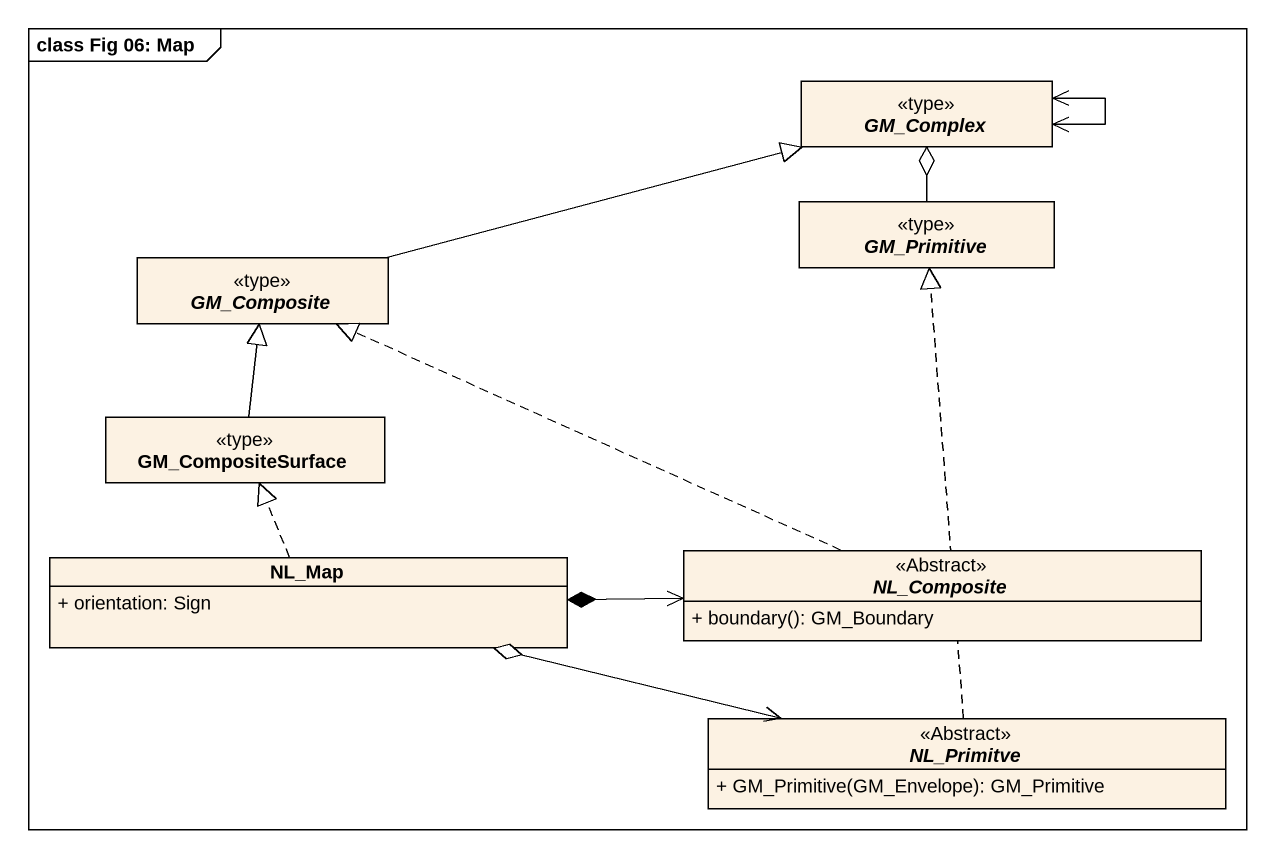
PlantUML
@startuml
mainframe class Fig 06: Map
hide circle
hide empty members
skinparam classAttributeIconSize 0
abstract class GM_Complex <<type>>
abstract class GM_Primitive <<type>>
abstract class GM_Composite <<type>>
class GM_CompositeSurface <<type>>
class NL_Map {
  + orientation: Sign
}
abstract class NL_Composite <<Abstract>> {
  + boundary(): GM_Boundary
}
abstract class NL_Primitve <<Abstract>> {
  + GM_Primitive(GM_Envelope): GM_Primitive
}
GM_Complex <--> GM_Complex
GM_Complex o-- GM_Primitive
GM_Composite -right-|> GM_Complex
GM_CompositeSurface -up-|> GM_Composite
NL_Map .up.|> GM_CompositeSurface
NL_Map *-right-> NL_Composite
NL_Map o-right-> NL_Primitve
NL_Composite .left.|> GM_Composite
NL_Primitve .up.|> GM_Primitive
@enduml
